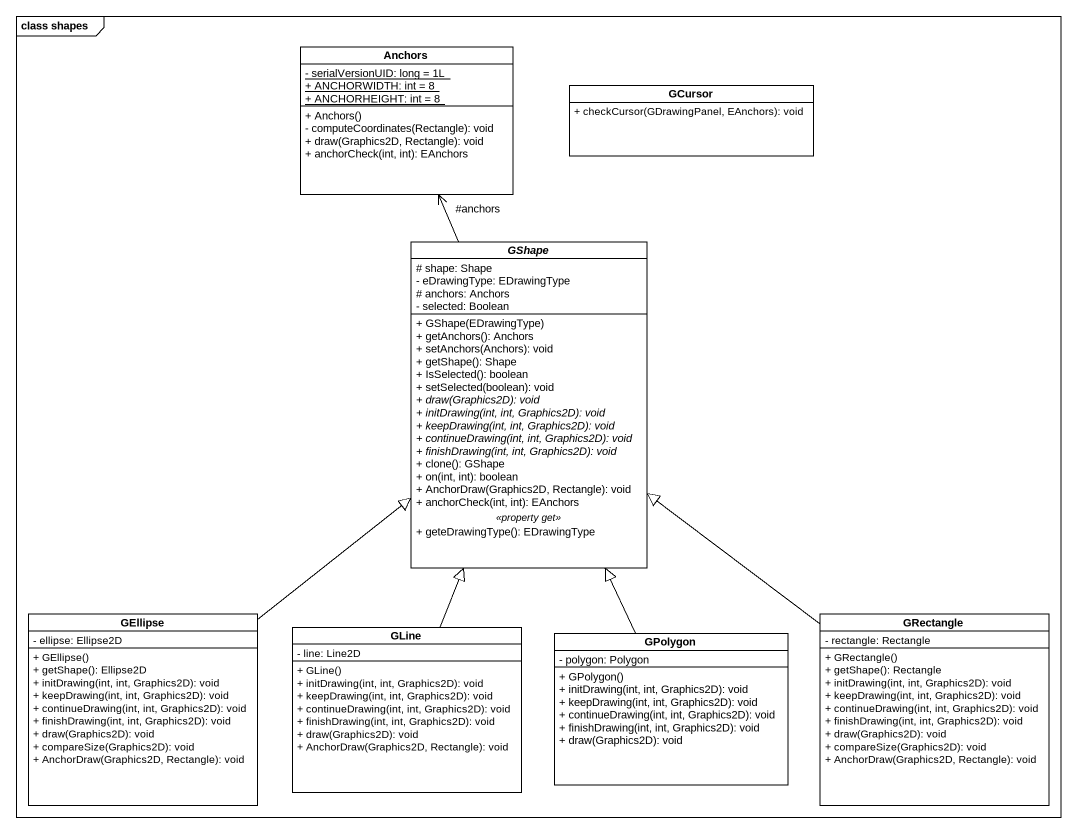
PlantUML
@startuml
mainframe class shapes
hide circle
hide empty members
skinparam classAttributeIconSize 0
class Anchors {
  {static} - serialVersionUID: long = 1L
  {static} + ANCHORWIDTH: int = 8
  {static} + ANCHORHEIGHT: int = 8
  + Anchors()
  - computeCoordinates(Rectangle): void
  + draw(Graphics2D, Rectangle): void
  + anchorCheck(int, int): EAnchors
}
class GCursor {
  + checkCursor(GDrawingPanel, EAnchors): void
}
abstract class GShape {
  # shape: Shape
  - eDrawingType: EDrawingType
  # anchors: Anchors
  - selected: Boolean
  --
  + GShape(EDrawingType)
  + getAnchors(): Anchors
  + setAnchors(Anchors): void
  + getShape(): Shape
  + IsSelected(): boolean
  + setSelected(boolean): void
  {abstract} + draw(Graphics2D): void
  {abstract} + initDrawing(int, int, Graphics2D): void
  {abstract} + keepDrawing(int, int, Graphics2D): void
  {abstract} + continueDrawing(int, int, Graphics2D): void
  {abstract} + finishDrawing(int, int, Graphics2D): void
  + clone(): GShape
  + on(int, int): boolean
  + AnchorDraw(Graphics2D, Rectangle): void
  + anchorCheck(int, int): EAnchors
  .. <<property get>> ..
  + geteDrawingType(): EDrawingType
}
class GEllipse {
  - ellipse: Ellipse2D
  + GEllipse()
  + getShape(): Ellipse2D
  + initDrawing(int, int, Graphics2D): void
  + keepDrawing(int, int, Graphics2D): void
  + continueDrawing(int, int, Graphics2D): void
  + finishDrawing(int, int, Graphics2D): void
  + draw(Graphics2D): void
  + compareSize(Graphics2D): void
  + AnchorDraw(Graphics2D, Rectangle): void
}
class GLine {
  - line: Line2D
  + GLine()
  + initDrawing(int, int, Graphics2D): void
  + keepDrawing(int, int, Graphics2D): void
  + continueDrawing(int, int, Graphics2D): void
  + finishDrawing(int, int, Graphics2D): void
  + draw(Graphics2D): void
  + AnchorDraw(Graphics2D, Rectangle): void
}
class GPolygon {
  - polygon: Polygon
  + GPolygon()
  + initDrawing(int, int, Graphics2D): void
  + keepDrawing(int, int, Graphics2D): void
  + continueDrawing(int, int, Graphics2D): void
  + finishDrawing(int, int, Graphics2D): void
  + draw(Graphics2D): void
}
class GRectangle {
  - rectangle: Rectangle
  + GRectangle()
  + getShape(): Rectangle
  + initDrawing(int, int, Graphics2D): void
  + keepDrawing(int, int, Graphics2D): void
  + continueDrawing(int, int, Graphics2D): void
  + finishDrawing(int, int, Graphics2D): void
  + draw(Graphics2D): void
  + compareSize(Graphics2D): void
  + AnchorDraw(Graphics2D, Rectangle): void
}
GShape -up-> "#anchors" Anchors
GEllipse -up-|> GShape
GLine -up-|> GShape
GPolygon -up-|> GShape
GRectangle -up-|> GShape
@enduml
